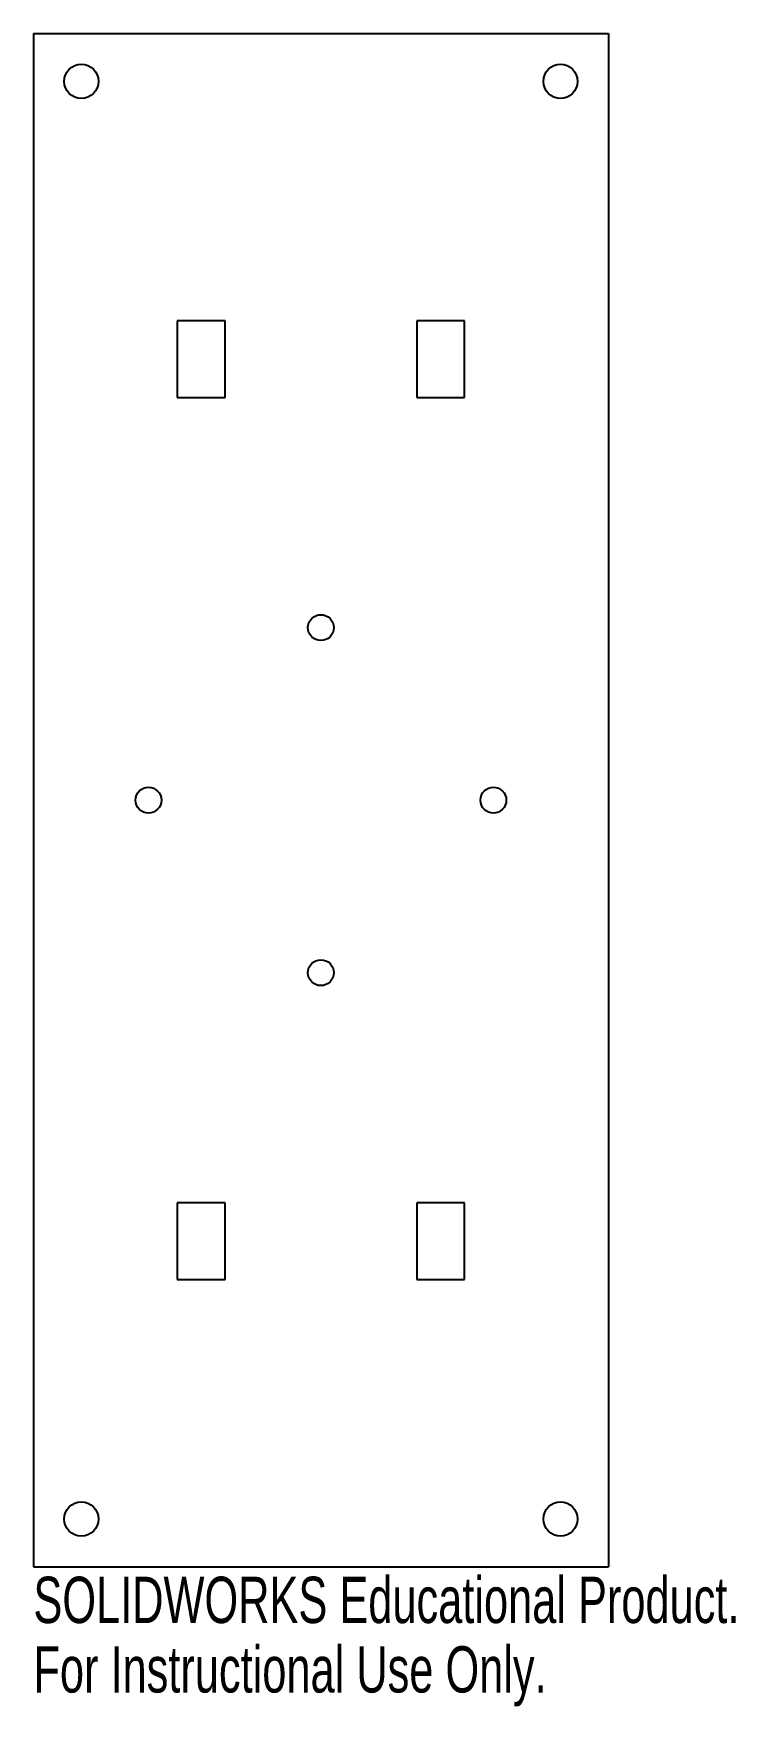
# Model space of a CAD drawing. Header units: millimetres. Extents: x -23 to 51, y -107 to 67.
import ezdxf

# ---------------------------------------------------------------- set-up
doc = ezdxf.new("R2010")
doc.units = ezdxf.units.MM
doc.styles.add('SLDTEXTSTYLE0', font='TXT', dxfattribs={"width": 0.7})

msp = doc.modelspace()

# ---------------------------------------------------------------- linework, layer by layer
at = {"color": 7, "linetype": 'Continuous', "lineweight": 25}
for p, q in [((-22.71, 67.38), (-22.71, -92.62)), ((-22.71, 67.38), (37.29, 67.38)), ((37.29, 67.38), (37.29, -92.62)), ((-7.71, 37.38), (-7.71, 29.38)), ((-2.71, 37.38), (-7.71, 37.38)), ((-2.71, 29.38), (-2.71, 37.38)), ((17.29, 37.38), (17.29, 29.38)), ((22.29, 37.38), (17.29, 37.38)), ((22.29, 29.38), (22.29, 37.38)), ((-7.71, 29.38), (-2.71, 29.38)), ((17.29, 29.38), (22.29, 29.38)), ((-7.71, -54.62), (-7.71, -62.62)), ((-2.71, -54.62), (-7.71, -54.62)), ((-2.71, -62.62), (-2.71, -54.62)), ((17.29, -54.62), (17.29, -62.62)), ((22.29, -54.62), (17.29, -54.62)), ((22.29, -62.62), (22.29, -54.62)), ((-7.71, -62.62), (-2.71, -62.62)), ((17.29, -62.62), (22.29, -62.62)), ((-22.71, -92.62), (37.29, -92.62))]:
    msp.add_line(p, q, dxfattribs=at)
for centre, radius in [((-17.71, 62.38), 1.78), ((32.29, 62.38), 1.78), ((7.29, 5.38), 1.35), ((-10.71, -12.62), 1.35), ((25.29, -12.62), 1.35), ((7.29, -30.62), 1.35), ((-17.71, -87.62), 1.78), ((32.29, -87.62), 1.78)]:
    msp.add_circle(centre, radius, dxfattribs=at)

# ---------------------------------------------------------------- texts
at = {"color": 7, "linetype": 'Continuous', "char_height": 4.8336, "attachment_point": 1, "style": 'SLDTEXTSTYLE0'}
for s, insert in [('SOLIDWORKS Educational Product.', (-22.71, -93.64)), ('For Instructional Use Only.', (-22.71, -100.89))]:
    msp.add_mtext(s, dxfattribs=dict(at, insert=insert))

doc.saveas('drawing.dxf')
